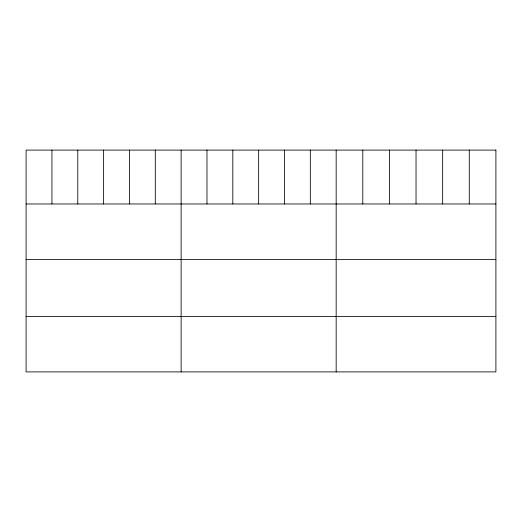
<?xml version="1.0" encoding="UTF-8"?>
<svg xmlns="http://www.w3.org/2000/svg" width="522" height="522" viewBox="0 0 522 522"><rect width="100%" height="100%" fill="white"/><g stroke="black" fill="none" stroke-linecap="round" stroke-linejoin="round"><path stroke-width="0.78" d="M26.1 203.971L495.9 203.971M26.1 259.388L495.9 259.388M26.1 316.489L495.9 316.489M469.278 150.095L469.278 203.971M442.656 150.095L442.656 203.971M416.034 150.095L416.034 203.971M389.412 150.095L389.412 203.971M362.79 150.095L362.79 203.971M336.168 150.095L336.168 371.905M310.329 150.095L310.329 203.971M284.49 150.095L284.49 203.971M258.651 150.095L258.651 203.971M232.812 150.095L232.812 203.971M206.973 150.095L206.973 203.971M181.134 150.095L181.134 371.905M155.295 150.095L155.295 203.971M129.456 150.095L129.456 203.971M103.617 150.095L103.617 203.971M77.778 150.095L77.778 203.971M51.939 150.095L51.939 203.971M495.9 150.095L26.1 150.095L26.1 371.905L495.9 371.905L495.9 150.095"/></g></svg>
